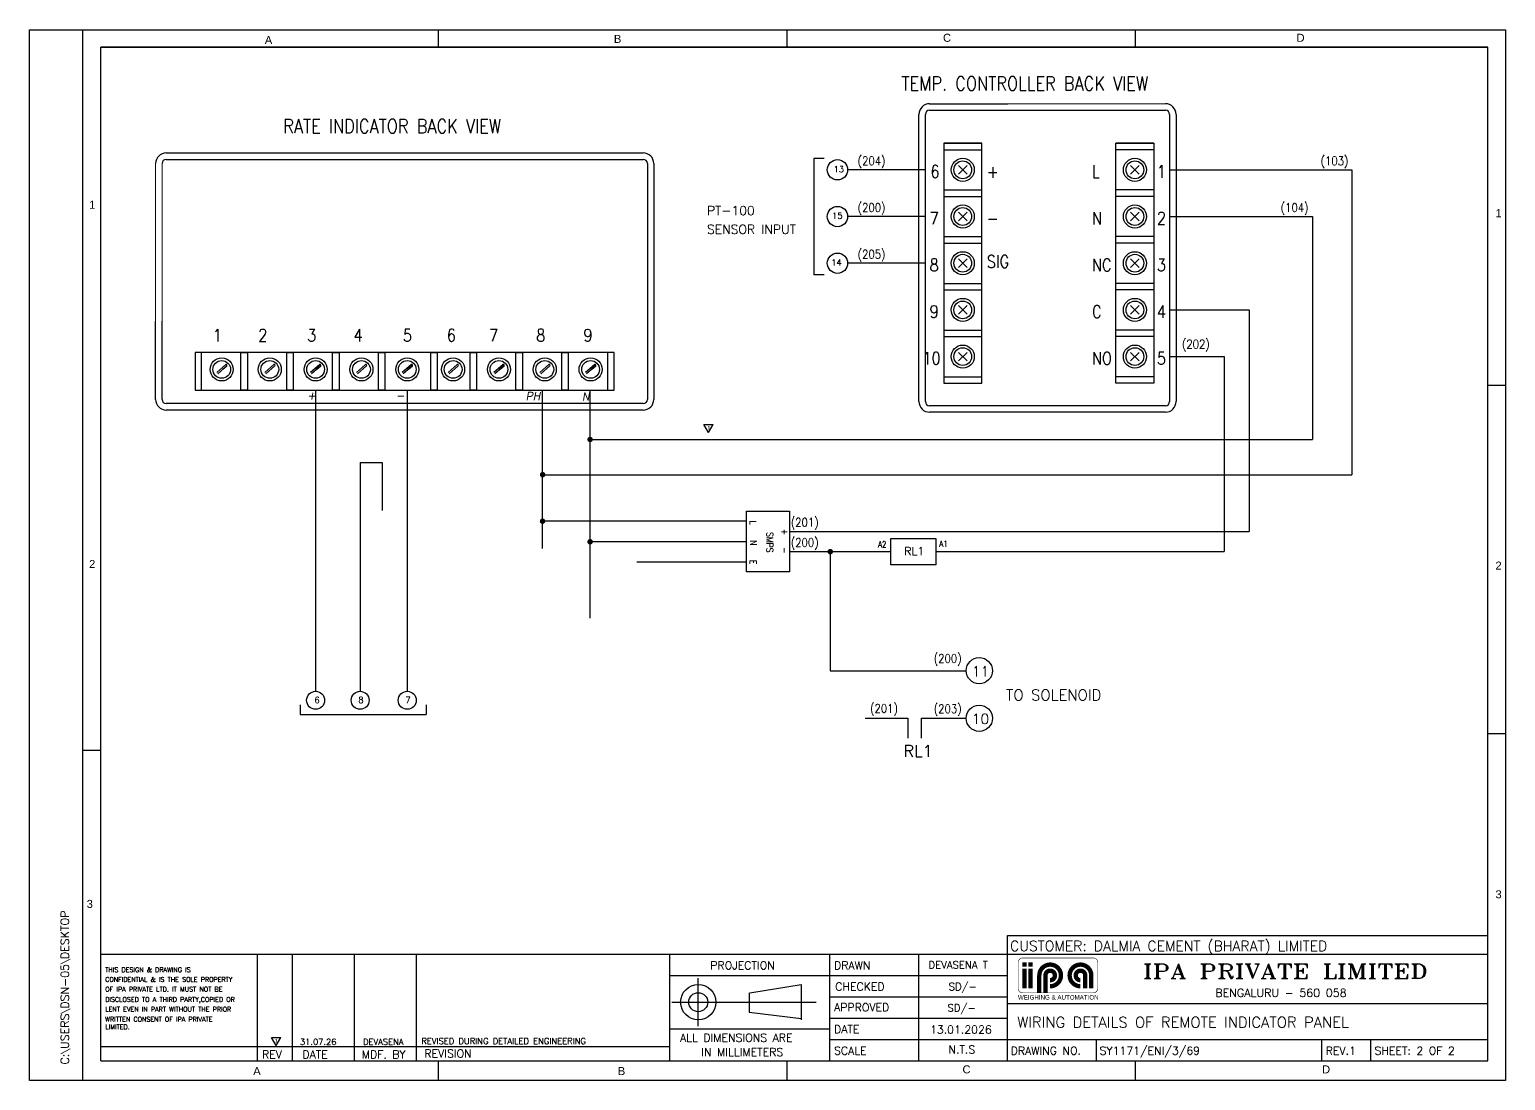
# Model space of a CAD drawing. Header units: inches. Extents: x 784 to 2184505, y 7 to 371504.
# Drawn here: x 1148832 to 1294042, y 268113 to 371504 of the extents above; entities that cross this region are included whole.
import ezdxf

# ---------------------------------------------------------------- set-up
doc = ezdxf.new("R2010")
doc.units = ezdxf.units.IN
doc.header["$MEASUREMENT"] = 0
doc.layers.add('Object', color=2, linetype='Continuous', lineweight=30)
doc.layers.add('SHEET', color=10, linetype='Continuous')
doc.styles.add('R_RomanS', font='romans.shx', dxfattribs={"width": 0.85})
doc.styles.add('ROMANC', font='romanc.shx', dxfattribs={"height": 5})
doc.styles.add('ROMAND', font='romand', dxfattribs={"height": 3})
doc.styles.add('ROMANS', font='romans')
doc.styles.add('ROMANT', font='romant', dxfattribs={"width": 1.3, "height": 4})
doc.styles.get("Standard").update_dxf_attribs({"font": 'arial.ttf'})

msp = doc.modelspace()

# ---------------------------------------------------------------- hatches: boundary and pattern name
at = {"ltscale": 5}
h = msp.add_hatch(color=0, dxfattribs=at)
edge = h.paths.add_edge_path()
edge.add_arc((1203982.48539, 331170.908), 272.40634, 0, 360)
h = msp.add_hatch(color=0, dxfattribs=at)
edge = h.paths.add_edge_path()
edge.add_arc((1199311.23005, 327708.55256), 272.40634, 0, 360)
h = msp.add_hatch(color=0, dxfattribs=at)
edge = h.paths.add_edge_path()
edge.add_arc((1199305.24513, 323134.12277), 272.40634, 0, 360)
h = msp.add_hatch(color=0, dxfattribs=at)
edge = h.paths.add_edge_path()
edge.add_arc((1203982.48539, 321110.9561), 272.40634, 0, 360)
h = msp.add_hatch(color=0, dxfattribs=at)
edge = h.paths.add_edge_path()
edge.add_arc((1227611.48896, 320139.42243), 272.40634, 0, 360)

# ---------------------------------------------------------------- linework, layer by layer
at = {"color": 0, "lineweight": 13}
for p, q in [((1260580.23424, 364204.21583), (1245082.61716, 364204.21583)), ((1161236.33464, 358310.22458), (1161236.33464, 342812.6075)), ((1161873.95429, 358310.22458), (1161873.95429, 342812.6075))]:
    msp.add_line(p, q, dxfattribs=at)
for p, q in [((1238785.77513, 360311.39574), (1242513.90812, 360311.39574)), ((1259445.50012, 360311.39574), (1255717.36713, 360311.39574)), ((1227017.60336, 358828.3271, -12132.91572), (1225988.19646, 358828.3271, -12132.91572)), ((1225988.19646, 358828.3271, -12132.91572), (1225988.19646, 347384.33594, -12132.91572)), ((1236973.10014, 357700.8278), (1229323.68683, 357700.8278)), ((1241066.43767, 358117.42384), (1240233.24559, 357284.23176)), ((1241066.43767, 357284.23176), (1240233.24559, 358117.42384)), ((1257164.83758, 358117.42384), (1257998.02966, 357284.23176)), ((1257164.83758, 357284.23176), (1257998.02966, 358117.42384)), ((1260996.7575, 357700.8278), (1278918.346, 357700.8278)), ((1278918.346, 357700.8278), (1278918.346, 327708.55256)), ((1238785.77513, 355718.46841), (1242513.90812, 355718.46841)), ((1238785.77513, 355090.78621), (1242513.90812, 355090.78621)), ((1259445.50012, 355718.46841), (1255717.36713, 355718.46841)), ((1259445.50012, 355090.78621), (1255717.36713, 355090.78621)), ((1236973.10014, 353107.90047), (1229323.68683, 353107.90047)), ((1241066.43767, 353524.49651), (1240233.24559, 352691.30443)), ((1241066.43767, 352691.30443), (1240233.24559, 353524.49651)), ((1257164.83758, 353524.49651), (1257998.02966, 352691.30443)), ((1257164.83758, 352691.30443), (1257998.02966, 353524.49651)), ((1260996.7575, 353107.90047), (1275058.346, 353107.90047)), ((1275058.346, 353107.90047), (1275058.346, 331170.908)), ((1238785.77513, 351125.54108), (1242513.90812, 351125.54108)), ((1238785.77513, 350497.85888), (1242513.90812, 350497.85888)), ((1259445.50012, 351125.54108), (1255717.36713, 351125.54108)), ((1259445.50012, 350497.85888), (1255717.36713, 350497.85888)), ((1236973.10014, 348514.97314), (1229323.68683, 348514.97314)), ((1241066.43767, 348931.56918), (1240233.24559, 348098.3771)), ((1241066.43767, 348098.3771), (1240233.24559, 348931.56918)), ((1257164.83758, 348931.56918), (1257998.02966, 348098.3771)), ((1257164.83758, 348098.3771), (1257998.02966, 348931.56918)), ((1227017.60336, 347384.33594, -12132.91572), (1225988.19646, 347384.33594, -12132.91572)), ((1238785.77513, 346532.61375), (1242513.90812, 346532.61375)), ((1238785.77513, 345904.93156), (1242513.90812, 345904.93156)), ((1259445.50012, 346532.61375), (1255717.36713, 346532.61375)), ((1259445.50012, 345904.93156), (1255717.36713, 345904.93156)), ((1241066.43767, 344338.64185), (1240233.24559, 343505.44977)), ((1241066.43767, 343505.44977), (1240233.24559, 344338.64185)), ((1257164.83758, 344338.64185), (1257998.02966, 343505.44977)), ((1257164.83758, 343505.44977), (1257998.02966, 344338.64185)), ((1260996.7575, 343922.04581), (1268834.83045, 343922.04581)), ((1268834.83045, 343922.04581), (1268834.83045, 322124.51243)), ((1238785.77513, 341939.68642), (1242513.90812, 341939.68642)), ((1238785.77513, 341312.00423), (1242513.90812, 341312.00423)), ((1259445.50012, 341939.68642), (1255717.36713, 341939.68642)), ((1259445.50012, 341312.00423), (1255717.36713, 341312.00423)), ((1241066.43767, 339745.71452), (1240233.24559, 338912.52244)), ((1241066.43767, 338912.52244), (1240233.24559, 339745.71452)), ((1257164.83758, 339745.71452), (1257998.02966, 338912.52244)), ((1257164.83758, 338912.52244), (1257998.02966, 339745.71452)), ((1260996.7575, 339329.11848), (1266354.83045, 339329.11848)), ((1266354.83045, 339329.11848), (1266354.83045, 320139.42243)), ((1238785.77513, 337346.75909), (1242513.90812, 337346.75909)), ((1259445.50012, 337346.75909), (1255717.36713, 337346.75909)), ((1176980.78753, 336011.2407), (1176980.78753, 306399.43152)), ((1185998.95703, 336011.2407), (1185998.95703, 306399.43152)), ((1199311.23005, 320459.69891), (1199311.23005, 336011.2407)), ((1203982.48539, 313598.51366), (1203982.48539, 336011.2407)), ((1238785.77513, 336719.0769), (1242513.90812, 336719.0769)), ((1259445.50012, 336719.0769), (1255717.36713, 336719.0769)), ((1215185.26517, 332639.27678, -12132.91572), (1216104.6886, 332639.27678, -12132.91572)), ((1215644.97688, 331865.61561, -12132.91572), (1215185.26517, 332639.27678, -12132.91572)), ((1215644.97688, 331865.61561, -12132.91572), (1216104.6886, 332639.27678, -12132.91572)), ((1203982.48539, 331170.908), (1275058.346, 331170.908)), ((1181361.80028, 328908.17966), (1181361.80028, 306399.43152)), ((1181361.80028, 328908.17966), (1183538.13566, 328908.17966)), ((1183538.13566, 328908.17966), (1183538.13566, 324202.18125)), ((1199311.23005, 327708.55256), (1278918.346, 327708.55256)), ((1223605.85639, 322124.51243, 2079583.16296), (1268834.83045, 322124.51243, 2079583.16296)), ((1223605.85639, 320139.42243, 2079583.16296), (1233562.18418, 320139.42243, 2079583.16296)), ((1227611.48896, 320139.42243, 2079583.16296), (1227611.48896, 308428.55256, 2079583.16296)), ((1238001.73888, 320139.42243, 2079583.16296), (1266354.83045, 320139.42243, 2079583.16296)), ((1219381.91734, 319086.9619, 2079583.16296), (1208589.63023, 319086.9619, 2079583.16296)), ((1227611.48896, 308428.55256, 2079583.16296), (1240982.4979, 308428.55256, 7065.37721)), ((1231029.93029, 303750.39716, 7065.37721), (1235241.76195, 303750.39716, 7065.37721)), ((1235241.76195, 303750.39716, 7065.37721), (1235241.76195, 301794.90389, 7065.37721)), ((1236546.20758, 303750.39716, 7065.37721), (1240982.4979, 303750.39716, 7065.37721)), ((1236546.20758, 303750.39716, 7065.37721), (1236546.20758, 301794.90389, 7065.37721)), ((1172625.26517, 272339.27678, -12132.91572), (1173544.6886, 272339.27678, -12132.91572)), ((1173084.97688, 271565.61561, -12132.91572), (1172625.26517, 272339.27678, -12132.91572)), ((1173084.97688, 271565.61561, -12132.91572), (1173544.6886, 272339.27678, -12132.91572))]:
    msp.add_line(p, q)
at = {"color": 0, "linetype": 'Continuous'}
msp.add_line((1219381.91734, 323134.12277, 2079583.16296), (1199305.24513, 323134.12277, 2079583.16296), dxfattribs=at)
at = {"color": 0, "ltscale": 5}
for p, q in [((1219381.91734, 321110.9561, 2079583.16296), (1203982.48539, 321110.9561, 2079583.16296)), ((1175448.33614, 305073.88043), (1175448.33614, 304121.49867)), ((1187854.5283, 305073.88043), (1187854.5283, 304121.49867)), ((1175448.33614, 304121.49867), (1187854.5283, 304121.49867))]:
    msp.add_line(p, q, dxfattribs=at)
at = {"color": 0}
for p, q in [((1214625.84377, 273459.09704), (1214625.84377, 278168.3917)), ((1224747.87953, 277519.48554), (1219689.45726, 276706.77784)), ((1224747.74167, 277548.62492), (1224747.74167, 274082.01385)), ((1219618.57224, 276750.19263), (1219618.57224, 274830.7236)), ((1212028.55002, 275815.31939), (1226213.35651, 275815.31939)), ((1219618.57224, 274830.7236), (1224747.74167, 274198.02451))]:
    msp.add_line(p, q, dxfattribs=at)
at = {"elevation": 2079583.16296}
for points in [[(1223605.85639, 324109.54039), (1223605.85639, 318154.33243), (1219381.91734, 318154.33243), (1219381.91734, 324109.54039)], [(1233562.18418, 321445.17381), (1238001.73888, 321445.17381), (1238001.73888, 318833.67105), (1233562.18418, 318833.67105)]]:
    msp.add_lwpolyline(points, close=True, dxfattribs=at)
at = {"color": 0}
for radius in [1733.30553, 934.87325]:
    msp.add_circle((1214625.84377, 275815.31939), radius, dxfattribs=at)
at = {"layer": 'SHEET', "color": 124, "linetype": 'Continuous', "true_color": 0x00a183}
for p, q in [((1154091.31643, 268112.79803), (1154091.31643, 371481.58147)), ((1189079.07191, 369762.264), (1189079.07191, 371503.90804)), ((1155840.70421, 369762.264), (1292292.95059, 369762.264)), ((1155840.70421, 369762.264), (1292292.95059, 369762.264)), ((1155840.70421, 369762.264), (1292292.95059, 369762.264)), ((1292292.95059, 369762.264), (1155840.70421, 369762.264)), ((1155840.70421, 270047.16088), (1155840.70421, 369762.264)), ((1292292.95059, 270047.16088), (1292292.95059, 369762.264)), ((1294031.28671, 302205.82649), (1292292.95059, 302206.10381)), ((1245059.48069, 280543.48752), (1245059.48069, 282370.53972)), ((1245059.48069, 282370.53972), (1292292.95059, 282370.53972)), ((1155840.70421, 280543.48752), (1292292.95059, 280543.48752)), ((1155840.70421, 280543.48752), (1292292.95059, 280543.48752)), ((1171230.05422, 280543.48752), (1171230.05422, 270047.16088)), ((1174700.77408, 270033.5149), (1174700.77408, 280529.84154)), ((1180809.39771, 270047.16088), (1180809.39771, 280543.48752)), ((1186918.02134, 270047.16088), (1186918.02134, 280543.48752)), ((1211821.11298, 270047.16088), (1211821.11298, 280543.48752)), ((1227565.60294, 270047.16088), (1227565.60294, 280543.48752)), ((1236312.54181, 270047.16088), (1236312.54181, 280543.48752)), ((1245059.48069, 270047.16088), (1245059.48069, 280543.48752)), ((1211821.11298, 278444.22219), (1245059.48069, 278444.22219)), ((1227565.60294, 276344.95686), (1245059.48069, 276344.95686)), ((1245059.48069, 275674.88796), (1292292.95059, 275674.88796)), ((1211821.11298, 273196.05887), (1227565.60294, 273196.05887)), ((1227565.60294, 274245.69154), (1245059.48069, 274245.69154)), ((1227565.60294, 272146.42621), (1292292.95059, 272146.42621)), ((1253806.41956, 270047.16088), (1253806.41956, 272146.42621)), ((1275985.53342, 270047.16088), (1275985.53342, 272146.42621)), ((1280787.60711, 270047.16088), (1280787.60711, 272146.42621)), ((1155840.70421, 271446.6711), (1211821.11298, 271446.6711)), ((1155840.70421, 270047.16088), (1292292.95059, 270047.16088)), ((1223367.07229, 268112.79803), (1223367.07229, 270047.16088)), ((1257655.07266, 268112.79803), (1257655.07266, 270047.16088))]:
    msp.add_line(p, q, dxfattribs=at)
at = {"layer": 'SHEET', "color": 0, "linetype": 'Continuous'}
for p, q in [((1223367.07229, 369762.264), (1223367.07229, 371503.90804)), ((1257655.07266, 369762.264), (1257655.07266, 371503.90804)), ((1294036.75672, 336493.82643), (1292292.95059, 336494.10462)), ((1148843.15311, 300577.36875), (1148832.10146, 300577.37051)), ((1155840.70421, 300576.25242), (1154091.31643, 300576.5315)), ((1189079.07191, 268112.79803), (1189079.07191, 270047.16088))]:
    msp.add_line(p, q, dxfattribs=at)
at = {"layer": 'SHEET', "color": 7}
for p, q in [((1236335.48049, 334911.34358), (1236335.48049, 363150.07292)), ((1236973.10014, 334911.34358), (1236973.10014, 363150.07292)), ((1237389.6234, 364204.21583), (1245082.61716, 364204.21583)), ((1237389.6234, 363566.59618), (1260580.23424, 363566.59618)), ((1260996.7575, 363150.07292), (1260996.7575, 334911.34358)), ((1261634.37715, 363150.07292), (1261634.37715, 334911.34358)), ((1162290.47755, 359364.36749), (1209199.83727, 359364.36749)), ((1162290.47755, 358726.74784), (1209199.83727, 358726.74784)), ((1238785.77513, 359683.71354), (1238785.77513, 336719.0769)), ((1259445.50012, 359683.71354), (1259445.50012, 336719.0769)), ((1209616.36053, 358310.22458), (1209616.36053, 339072.71919)), ((1210253.98018, 358310.22458), (1210253.98018, 339072.71919)), ((1241294.33818, 357111.30732), (1241299.09826, 357105.86724)), ((1256936.93707, 357111.30732), (1256932.17699, 357105.86724)), ((1241294.33818, 352518.37999), (1241299.09826, 352512.93991)), ((1256936.93707, 352518.37999), (1256932.17699, 352512.93991)), ((1241294.33818, 347925.45266), (1241299.09826, 347920.01258)), ((1256936.93707, 347925.45266), (1256932.17699, 347920.01258)), ((1161236.33464, 335119.61374), (1161236.33464, 342812.6075)), ((1161873.95429, 335119.61374), (1161873.95429, 342812.6075)), ((1209616.36053, 342812.6075), (1209616.36053, 335119.61374)), ((1210253.98018, 342812.6075), (1210253.98018, 335119.61374)), ((1241294.33818, 343332.52533), (1241299.09826, 343327.08525)), ((1256936.93707, 343332.52533), (1256932.17699, 343327.08525)), ((1168329.24315, 338709.06904), (1168334.68323, 338713.82911)), ((1173061.22325, 338709.06904), (1173066.66333, 338713.82911)), ((1177570.30801, 338709.06904), (1177575.74809, 338713.82911)), ((1182079.39276, 338709.06904), (1182084.83284, 338713.82911)), ((1186588.47751, 338709.06904), (1186593.9176, 338713.82911)), ((1191097.56227, 338709.06904), (1191103.00235, 338713.82911)), ((1195606.64702, 338709.06904), (1195612.0871, 338713.82911)), ((1200115.73177, 338709.06904), (1200121.17186, 338713.82911)), ((1204624.81653, 338709.06904), (1204630.25661, 338713.82911)), ((1241294.33818, 338739.598), (1241299.09826, 338734.15792)), ((1256936.93707, 338739.598), (1256932.17699, 338734.15792)), ((1165756.83693, 336011.2407), (1205710.91752, 336011.2407)), ((1209199.83727, 334703.09048), (1162290.47755, 334703.09048)), ((1209199.83727, 334065.47083), (1162290.47755, 334065.47083)), ((1245082.61716, 334494.82032), (1237389.6234, 334494.82032)), ((1260580.23424, 334494.82032), (1241342.72885, 334494.82032)), ((1245082.61716, 333857.20066), (1237389.6234, 333857.20066)), ((1260580.23424, 333857.20066), (1241342.72885, 333857.20066))]:
    msp.add_line(p, q, dxfattribs=at)
at = {"layer": 'SHEET', "color": 124, "linetype": 'Continuous', "true_color": 0x00a183}
msp.add_lwpolyline([(1294042.33836, 268112.79803), (1148843.15311, 268112.79803), (1148843.15311, 371481.58147), (1294042.33836, 371481.58147)], close=True, dxfattribs=at)
at = {"layer": 'SHEET', "color": 7}
for points in [[(1242513.90812, 336719.0769), (1242513.90812, 359683.71354), (1242513.90812, 360311.39574), (1238785.77513, 360311.39574), (1238785.77513, 359683.71354), (1242513.90812, 359683.71354)], [(1255717.36713, 336719.0769), (1255717.36713, 359683.71354), (1255717.36713, 360311.39574), (1259445.50012, 360311.39574), (1259445.50012, 359683.71354), (1255717.36713, 359683.71354)], [(1205710.91752, 339739.37369), (1205710.91752, 336011.2407), (1206338.59971, 336011.2407), (1206338.59971, 339739.37369), (1165756.83693, 339739.37369), (1165129.15474, 339739.37369), (1165129.15474, 336011.2407), (1165756.83693, 336011.2407), (1165756.83693, 339739.37369)], [(1167739.72267, 338193.23778), (1168148.73893, 338551.12759), (1167246.92798, 337762.04172)], [(1167864.47849, 338084.07626), (1168245.98562, 338417.89554), (1167344.17467, 337628.80967)], [(1172471.70278, 338193.23778), (1172880.71904, 338551.12759), (1171978.90808, 337762.04172)], [(1172596.4586, 338084.07626), (1172977.96573, 338417.89554), (1172076.15477, 337628.80967)], [(1176980.78753, 338193.23778), (1177389.80379, 338551.12759), (1176487.99284, 337762.04172)], [(1177105.54335, 338084.07626), (1177487.05048, 338417.89554), (1176585.23953, 337628.80967)], [(1181489.87228, 338193.23778), (1181898.88854, 338551.12759), (1180997.07759, 337762.04172)], [(1181614.6281, 338084.07626), (1181996.13523, 338417.89554), (1181094.32428, 337628.80967)], [(1185998.95704, 338193.23778), (1186407.9733, 338551.12759), (1185506.16235, 337762.04172)], [(1186123.71286, 338084.07626), (1186505.21998, 338417.89554), (1185603.40904, 337628.80967)], [(1190508.04179, 338193.23778), (1190917.05805, 338551.12759), (1190015.2471, 337762.04172)], [(1190632.79761, 338084.07626), (1191014.30474, 338417.89554), (1190112.49379, 337628.80967)], [(1195017.12654, 338193.23778), (1195426.1428, 338551.12759), (1194524.33185, 337762.04172)], [(1195141.88236, 338084.07626), (1195523.38949, 338417.89554), (1194621.57854, 337628.80967)], [(1199526.2113, 338193.23778), (1199935.22756, 338551.12759), (1199033.41661, 337762.04172)], [(1199650.96711, 338084.07626), (1200032.47424, 338417.89554), (1199130.66329, 337628.80967)], [(1204035.29605, 338193.23778), (1204444.31231, 338551.12759), (1203542.50136, 337762.04172)], [(1204160.05187, 338084.07626), (1204541.559, 338417.89554), (1203639.74805, 337628.80967)]]:
    msp.add_lwpolyline(points, dxfattribs=at)
for points in [[(1169638.23949, 339739.37369), (1170265.92168, 339739.37369), (1170265.92168, 336011.2407), (1169638.23949, 336011.2407)], [(1174147.32424, 339739.37369), (1174775.00643, 339739.37369), (1174775.00643, 336011.2407), (1174147.32424, 336011.2407)], [(1178656.40899, 339739.37369), (1179284.09119, 339739.37369), (1179284.09119, 336011.2407), (1178656.40899, 336011.2407)], [(1183165.49375, 339739.37369), (1183793.17594, 339739.37369), (1183793.17594, 336011.2407), (1183165.49375, 336011.2407)], [(1188302.2607, 339739.37369), (1188929.94288, 339739.37369), (1188929.94288, 336011.2407), (1188302.2607, 336011.2407)], [(1192183.66326, 339739.37369), (1192811.34545, 339739.37369), (1192811.34545, 336011.2407), (1192183.66326, 336011.2407)], [(1196692.74801, 339739.37369), (1197320.4302, 339739.37369), (1197320.4302, 336011.2407), (1196692.74801, 336011.2407)], [(1201201.83276, 339739.37369), (1201829.51495, 339739.37369), (1201829.51495, 336011.2407), (1201201.83276, 336011.2407)]]:
    msp.add_lwpolyline(points, close=True, dxfattribs=at)
at = {"layer": 'SHEET', "color": 4, "linetype": 'Continuous', "const_width": 51.13649, "elevation": -13709.50121}
msp.add_lwpolyline([(1253504.12617, 280164.23508), (1246522.63203, 280164.23508, 0.4142135624), (1246096.49464, 279738.09768), (1246096.49464, 277168.22173, 0.4142135624), (1246522.63203, 276742.08434), (1253504.12617, 276742.08434, 0.4142135624), (1253930.26356, 277168.22173), (1253930.26356, 279738.09768, 0.4142135624)], format="xyb", close=True, dxfattribs=at)
at = {"layer": 'SHEET', "color": 4, "linetype": 'Continuous', "const_width": 426.1374, "elevation": -13709.50121}
for points in [[(1246731.57488, 279298.73882), (1246731.57488, 279724.87621)], [(1246731.57488, 277168.05184), (1246731.57488, 279128.28386)], [(1247328.16723, 279298.73882), (1247328.16723, 279724.87621)], [(1247328.16723, 277168.05184), (1247328.16723, 279128.28386)], [(1248180.44203, 276741.91444), (1248180.44203, 278446.46403)]]:
    msp.add_lwpolyline(points, dxfattribs=at)
for points in [[(1248180.44203, 278446.46403, -2.4142135624), (1249245.78552, 277381.12054, 0.048516246)], [(1248777.03438, 276741.91444), (1248777.03438, 278446.46403, -2.4142135624), (1249245.78552, 277977.71289, 1.7118172848)], [(1253294.09077, 277168.05184), (1253294.09077, 278446.46403, 2.4142135624), (1252228.74728, 277381.12054, 0.362037375)], [(1252697.49842, 277168.05184), (1252697.49842, 278446.46403, 2.4142135624), (1252228.74728, 277977.71289, 0.3121925891)]]:
    msp.add_lwpolyline(points, format="xyb", dxfattribs=at)
at = {"layer": 'SHEET', "color": 0}
for centre, radius in [((1228323.68683, 357700.8278), 1000), ((1228323.68683, 353107.90047), 1000), ((1228323.68683, 348514.97314), 1000), ((1242273.91961, 308428.55256, 7065.37721), 1291.42171), ((1176980.78753, 305513.66596), 885.76556), ((1181361.80028, 305513.66596), 885.76556), ((1185998.95703, 305513.66596), 885.76556), ((1242273.91961, 303750.39716, 7065.37721), 1291.42171)]:
    msp.add_circle(centre, radius, dxfattribs=at)
at = {"layer": 'SHEET', "color": 7}
for centre, radius in [((1240649.84163, 357700.8278), 1133.75419), ((1257581.43362, 357700.8278), 1133.75419), ((1240649.84163, 357700.8278), 873.44731), ((1257581.43362, 357700.8278), 873.44731), ((1240649.84163, 353107.90047), 1133.75419), ((1240649.84163, 353107.90047), 873.44731), ((1257581.43362, 353107.90047), 1133.75419), ((1257581.43362, 353107.90047), 873.44731), ((1240649.84163, 348514.97314), 1133.75419), ((1240649.84163, 348514.97314), 873.44731), ((1257581.43362, 348514.97314), 1133.75419), ((1257581.43362, 348514.97314), 873.44731), ((1240649.84163, 343922.04581), 1133.75419), ((1240649.84163, 343922.04581), 873.44731), ((1257581.43362, 343922.04581), 1133.75419), ((1257581.43362, 343922.04581), 873.44731), ((1240649.84163, 339329.11848), 1133.75419), ((1240649.84163, 339329.11848), 873.44731), ((1257581.43362, 339329.11848), 1133.75419), ((1257581.43362, 339329.11848), 873.44731), ((1167739.72267, 338064.57249), 1133.75419), ((1167739.72267, 338064.57249), 873.44731), ((1172471.70278, 338064.57249), 1133.75419), ((1172471.70278, 338064.57249), 873.44731), ((1176980.78753, 338064.57249), 1133.75419), ((1176980.78753, 338064.57249), 873.44731), ((1181489.87228, 338064.57249), 1133.75419), ((1181489.87228, 338064.57249), 873.44731), ((1185998.95704, 338064.57249), 1133.75419), ((1185998.95704, 338064.57249), 873.44731), ((1190508.04179, 338064.57249), 1133.75419), ((1190508.04179, 338064.57249), 873.44731), ((1195017.12654, 338064.57249), 1133.75419), ((1195017.12654, 338064.57249), 873.44731), ((1199526.2113, 338064.57249), 1133.75419), ((1199526.2113, 338064.57249), 873.44731), ((1204035.29605, 338064.57249), 1133.75419), ((1204035.29605, 338064.57249), 873.44731)]:
    msp.add_circle(centre, radius, dxfattribs=at)
for centre, radius, start, end in [((1237389.6234, 363150.07292), 1054.14291, 90, 180), ((1237389.6234, 363150.07292), 416.52326, 90, 180), ((1260580.23424, 363150.07292), 1054.14291, 0, 90), ((1260580.23424, 363150.07292), 416.52326, 0, 90), ((1162290.47755, 358310.22458), 1054.14291, 90, 180), ((1162290.47755, 358310.22458), 416.52326, 90, 180), ((1209199.83726, 358310.22458), 1054.14291, 0, 90), ((1209199.83726, 358310.22458), 416.52326, 0, 90), ((1168168.88956, 338463.7292), 89.69129, 329.2684926348, 102.9832664075), ((1172900.86966, 338463.7292), 89.69129, 329.2684926348, 102.9832664075), ((1177409.95442, 338463.7292), 89.69129, 329.2684926348, 102.9832664075), ((1181919.03917, 338463.7292), 89.69129, 329.2684926348, 102.9832664075), ((1186428.12392, 338463.7292), 89.69129, 329.2684926348, 102.9832664075), ((1190937.20868, 338463.7292), 89.69129, 329.2684926348, 102.9832664075), ((1195446.29343, 338463.7292), 89.69129, 329.2684926348, 102.9832664075), ((1199955.37818, 338463.7292), 89.69129, 329.2684926348, 102.9832664075), ((1204464.46294, 338463.7292), 89.69129, 329.2684926348, 102.9832664075), ((1162290.47755, 335119.61374), 1054.14291, 180, 270), ((1162290.47755, 335119.61374), 416.52326, 180, 270), ((1209199.83727, 335119.61374), 1054.14291, 270, 0), ((1209199.83727, 335119.61374), 416.52326, 270, 0), ((1237389.6234, 334911.34358), 1054.14291, 180, 270), ((1237389.6234, 334911.34358), 416.52326, 180, 270), ((1260580.23424, 334911.34358), 1054.14291, 270, 0), ((1260580.23424, 334911.34358), 416.52326, 270, 0)]:
    msp.add_arc(centre, radius, start, end, dxfattribs=at)

# ---------------------------------------------------------------- texts
at = {"color": 0, "style": 'R_RomanS', "width": 0.85}
for s, height, p in [('(204)', 854.107871, (1230307.70317, 358151.14545, 930.68567)), ('(103)', 854.107871, (1275857.70317, 358151.14545, 930.68567)), ('(200)', 854.107871, (1230307.70317, 353558.21812, 930.68567)), ('(104)', 854.107871, (1271927.70317, 353558.21812, 930.68567)), ('(205)', 854.107871, (1230307.70317, 348965.29079, 930.68567)), ('(202)', 854.107871, (1262210.58706, 340125.86833, 8182.20001)), ('(201)', 854.107871, (1223730.58706, 322595.86833, 8182.20001)), ('(200)', 854.107871, (1223730.58706, 320610.77833, 8182.20001)), ('A2', 593.130466, (1232316.23459, 320561.4524, 2068225.81863)), ('A1', 593.130466, (1238341.40671, 320613.68246, 2068225.81863)), ('(200)', 854.107871, (1237795.37663, 309205.56705, 8182.20001)), ('(201)', 854.107871, (1231530.58706, 304290.77833, 8182.20001)), ('(203)', 854.107871, (1237795.37663, 304255.56705, 8182.20001))]:
    msp.add_text(s, height=height, dxfattribs=at).set_placement(p)
at = {"color": 0, "linetype": 'Continuous', "style": 'ROMANC'}
for s, height, p in [('13', 600, (1227934.89783, 357461.076, -148367.89201)), ('15', 600, (1227792.76136, 352885.91573, -148367.89201)), ('14', 600, (1227706.76281, 348292.9884, -148367.89201)), ('11', 1000, (1241538.80905, 307862.17087, -170976.09321)), ('10', 1000, (1241538.80905, 303184.01547, -170976.09321))]:
    msp.add_text(s, height=height, dxfattribs=at).set_placement(p)
at = {"color": 0, "linetype": 'Continuous', "style": 'R_RomanS', "width": 0.85}
for s, height, p in [('L', 646.16476, (1219692.01506, 323195.06571, 2079583.16296)), ('N', 646.16476, (1219730.70317, 321260.94807, 2079583.16296)), ('SMPS', 646.164762, (1221344.51783, 322059.85715, 2079583.16296)), ('+', 646.16476, (1222814.0492, 322384.16224, 2079583.16296)), ('-', 646.16476, (1222808.06636, 320582.53154, 2079583.16296)), ('E', 646.16476, (1219706.1989, 319326.57369, 2079583.16296))]:
    msp.add_text(s, height=height, rotation=270, dxfattribs=at).set_placement(p)
at = {"color": 0}
for s, height, style, p in [('CUSTOMER: DALMIA CEMENT (BHARAT) LIMITED', 1007.3085696, 'ROMAND', (1245299.49217, 280842.0755, -2656.90792)), ('THIS DESIGN & DRAWING IS', 456.1502079, 'ROMANC', (1156281.89506, 278783.03853)), ('PROJECTION', 787.224498, 'ROMAND', (1215807.37208, 279045.83519)), ('DRAWN', 787.224498, 'ROMAND', (1227985.99112, 279045.83519)), ('DEVASENA T', 726.617271, 'ROMAND', (1237282.85461, 279112.74052)), ('CONFIDENTIAL & IS THE SOLE PROPERTY', 456.1502079, 'ROMANC', (1156281.89506, 277823.95348)), ('CHECKED', 787.224498, 'ROMAND', (1228104.77248, 276956.60162)), ('SD/-', 726.617271, 'ROMAND', (1239261.89812, 276980.82377)), ('DISCLOSED TO A THIRD PARTY,COPIED OR', 456.1502079, 'ROMANC', (1156281.89506, 275847.30258)), ('OF IPA PRIVATE LTD. IT MUST NOT BE ', 456.1502079, 'ROMANC', (1156281.89506, 276853.17226)), ('LENT EVEN IN PART WITHOUT THE PRIOR ', 456.1502079, 'ROMANC', (1156281.89506, 274888.21752)), ('APPROVED', 787.224498, 'ROMAND', (1227985.99112, 274916.04085)), ('SD/-', 726.617271, 'ROMAND', (1239150.40776, 274887.39341)), ('WRITTEN CONSENT OF IPA PRIVATE ', 456.1502079, 'ROMANC', (1156281.89506, 273905.74015)), ('LIMITED.', 456.150208, 'ROMANC', (1156281.89506, 273148.07625)), ('DATE', 787.224498, 'ROMAND', (1227985.99112, 272753.05508)), ('13.01.2026', 787.611536, 'ROMAND', (1237423.47606, 272725.27383)), ('WIRING DETAILS OF REMOTE INDICATOR PANEL', 1060.3248101, 'ROMAND', (1246004.0177, 273311.3674, -132.8454)), ('31.07.26', 600, 'ROMAND', (1175432.24696, 271612.28322)), ('DEVASENA', 600, 'ROMAND', (1181641.85374, 271612.28322)), ('REVISED DURING DETAILED ENGINEERING', 600, 'ROMAND', (1187381.75589, 271688.47881)), ('ALL DIMENSIONS ARE ', 787.2244983, 'ROMAND', (1212830.9378, 271923.61765)), ('N.T.S', 787.224498, 'ROMAND', (1239237.73021, 270760.77108)), ('SY1171/ENI/3/69', 787.2244983, 'ROMAND', (1254106.41225, 270648.77387)), ('REV', 787.224498, 'ROMAND', (1171708.03545, 270284.55626)), ('DATE', 787.224498, 'ROMAND', (1175679.9834, 270284.55626)), ('MDF. BY', 787.224498, 'ROMAND', (1181517.99837, 270284.55626)), ('REVISION', 787.224498, 'ROMAND', (1187679.42145, 270370.65293)), ('IN MILLIMETERS', 787.2244983, 'ROMAND', (1214923.03253, 270512.40427)), ('SCALE', 787.224498, 'ROMAND', (1227985.99112, 270649.62742)), ('DRAWING NO.', 787.2244983, 'ROMAND', (1245359.47338, 270648.77387)), ('REV.1', 787.224498, 'ROMAND', (1276356.93969, 270648.77387)), ('SHEET: 2 OF 2', 787.2244983, 'ROMAND', (1281159.01338, 270648.77387))]:
    msp.add_text(s, height=height, dxfattribs=dict(at, style=style)).set_placement(p)
at = {"color": 4, "style": 'ROMANT', "width": 1.3}
msp.add_text('IPA PRIVATE LIMITED', height=1421.7546454, dxfattribs=at).set_placement((1258371.80605, 278151.22713, 466360.09856))
at = {"color": 4, "style": 'ROMAND'}
msp.add_text('BENGALURU - 560 058', height=799.736988, dxfattribs=at).set_placement((1265495.33064, 276334.46156, 466360.09856))
at = {"layer": 'Object', "color": 7, "linetype": 'Continuous', "lineweight": 20, "style": 'ROMANS', "width": 0.85}
for s, height, p in [('TEMP. CONTROLLER BACK VIEW', 1370.9013445, (1234613.09304, 365516.66188)), ('RATE INDICATOR BACK VIEW', 1370.9013445, (1173793.32163, 361314.43319)), ('6', 1227.23449, (1237469.07761, 356916.498, -12132.91572)), ('+', 1227.23449, (1243012.55682, 356916.498, -12132.91572)), ('L', 1227.23449, (1253359.90135, 356916.498, -12132.91572)), ('1', 1227.23449, (1259746.21265, 356916.498, -12132.91572)), ('7', 1227.23449, (1237386.17816, 352323.57067, -12132.91572)), ('N', 1227.23449, (1253359.90135, 352323.57067, -12132.91572)), ('2', 1227.23449, (1259746.21265, 352323.57067, -12132.91572)), ('-', 1227.23449, (1243012.55682, 352323.57067, -12132.91572)), ('8', 1227.23449, (1237386.17816, 347730.64334, -12132.91572)), ('SIG', 1227.234494, (1243012.55682, 348067.21618, -12132.91572)), ('NC', 1227.234494, (1253359.90135, 347730.64334, -12132.91572)), ('3', 1227.23449, (1259746.21265, 347730.64334, -12132.91572)), ('9', 1227.23449, (1237386.17816, 343137.71601, -12132.91572)), ('C', 1227.23449, (1253359.90135, 343137.71601, -12132.91572)), ('4', 1227.23449, (1259746.21265, 343137.71601, -12132.91572)), ('1', 1227.23449, (1166854.2275, 340813.94431)), ('2', 1227.23449, (1171337.60825, 340813.94431)), ('3', 1227.23449, (1176147.05304, 340813.94431)), ('4', 1227.23449, (1180711.9498, 340813.94431)), ('5', 1227.23449, (1185562.1526, 340813.94431)), ('6', 1227.23449, (1189882.50132, 340813.94431)), ('7', 1227.23449, (1194039.81801, 340813.94431)), ('8', 1227.23449, (1198686.23078, 340813.94431)), ('9', 1227.23449, (1203332.64355, 340813.94431)), ('10', 1227.234494, (1236683.85674, 338544.78868, -12132.91572)), ('NO', 1227.234494, (1253359.90135, 338544.78868, -12132.91572)), ('5', 1227.23449, (1259746.21265, 338544.78868, -12132.91572))]:
    msp.add_text(s, height=height, dxfattribs=at).set_placement(p)
at = {"layer": 'Object', "color": 7, "insert": (1241852.65528, 276509.47167, -13709.50121), "char_height": 435.2429143, "width": 16382.4788876, "attachment_point": 1, "style": 'ROMANS'}
msp.add_mtext('\\pxqc;{\\fArial|b0|i0|c0|p0;\\C4;WEIGHING & AUTOMATION}', dxfattribs=at)
at = {"layer": 'SHEET', "color": 0, "linetype": 'Continuous'}
for s, height, p in [('A', 787.2245, (1171979.64666, 370078.15521)), ('B', 787.2245, (1206325.13079, 370187.42865)), ('C', 787.2245, (1238701.76572, 370296.70234)), ('D', 787.2245, (1273484.77193, 370296.70234)), ('1', 787.2245, (1154693.83641, 353864.76796)), ('1', 787.2245, (1293058.07455, 353043.68016)), ('1', 350, (1215533.59807, 332157.31218)), ('2', 787.2245, (1154693.83641, 318528.89852)), ('2', 787.2245, (1293058.07455, 318374.52491)), ('3', 787.2245, (1293058.07455, 286032.15874)), ('3', 787.2245, (1154456.45108, 285090.25674)), ('1', 350, (1172973.59807, 271857.31218)), ('A', 787.2245, (1170842.30289, 268647.01853)), ('B', 787.2245, (1206709.86797, 268647.01853)), ('C', 787.2245, (1240621.0203, 268809.89398)), ('D', 787.2245, (1275999.48245, 268809.89348))]:
    msp.add_text(s, height=height, dxfattribs=at).set_placement(p)
at = {"layer": 'SHEET', "color": 0, "linetype": 'Continuous', "style": 'ROMAND'}
for s, height, p in [('PT-100', 890.378133, (1215486.89639, 353251.20933, 26850.61981)), ('SENSOR INPUT', 890.3781327, (1215486.89639, 351401.20933, 26850.61981)), ('RL1', 800, (1234882.58662, 319793.81409, 1922872.70157)), ('TO SOLENOID', 1068.4537593, (1244893.61564, 305501.37148, 53845.61984)), ('RL1', 1152, (1234823.12688, 299951.29414, -201126.28857))]:
    msp.add_text(s, height=height, dxfattribs=at).set_placement(p)
at = {"layer": 'SHEET', "color": 7, "style": 'ROMAND', "oblique": 10, "width": 0.984808}
for s, p in [('+', (1176163.8218, 335105.47189)), ('-', (1184869.40835, 335105.47189)), ('PH', (1197668.21869, 335043.16894)), ('N', (1203193.8501, 335012.85649))]:
    msp.add_text(s, height=780, dxfattribs=at).set_placement(p)
at = {"layer": 'SHEET', "color": 0, "style": 'ROMAND'}
for s, p in [('6', (1176863.27286, 305239.34469)), ('8', (1181177.19782, 305238.99562)), ('7', (1185814.35457, 305238.99562))]:
    msp.add_text(s, height=606.52374, dxfattribs=at).set_placement(p)
at = {"layer": 'SHEET', "color": 124, "linetype": 'Continuous', "style": 'ROMAND'}
msp.add_text('C:\\USERS\\DSN-05\\DESKTOP', height=795.965845, rotation=90, dxfattribs=at).set_placement((1152706.8144, 269681.71733))

doc.saveas('drawing.dxf')
